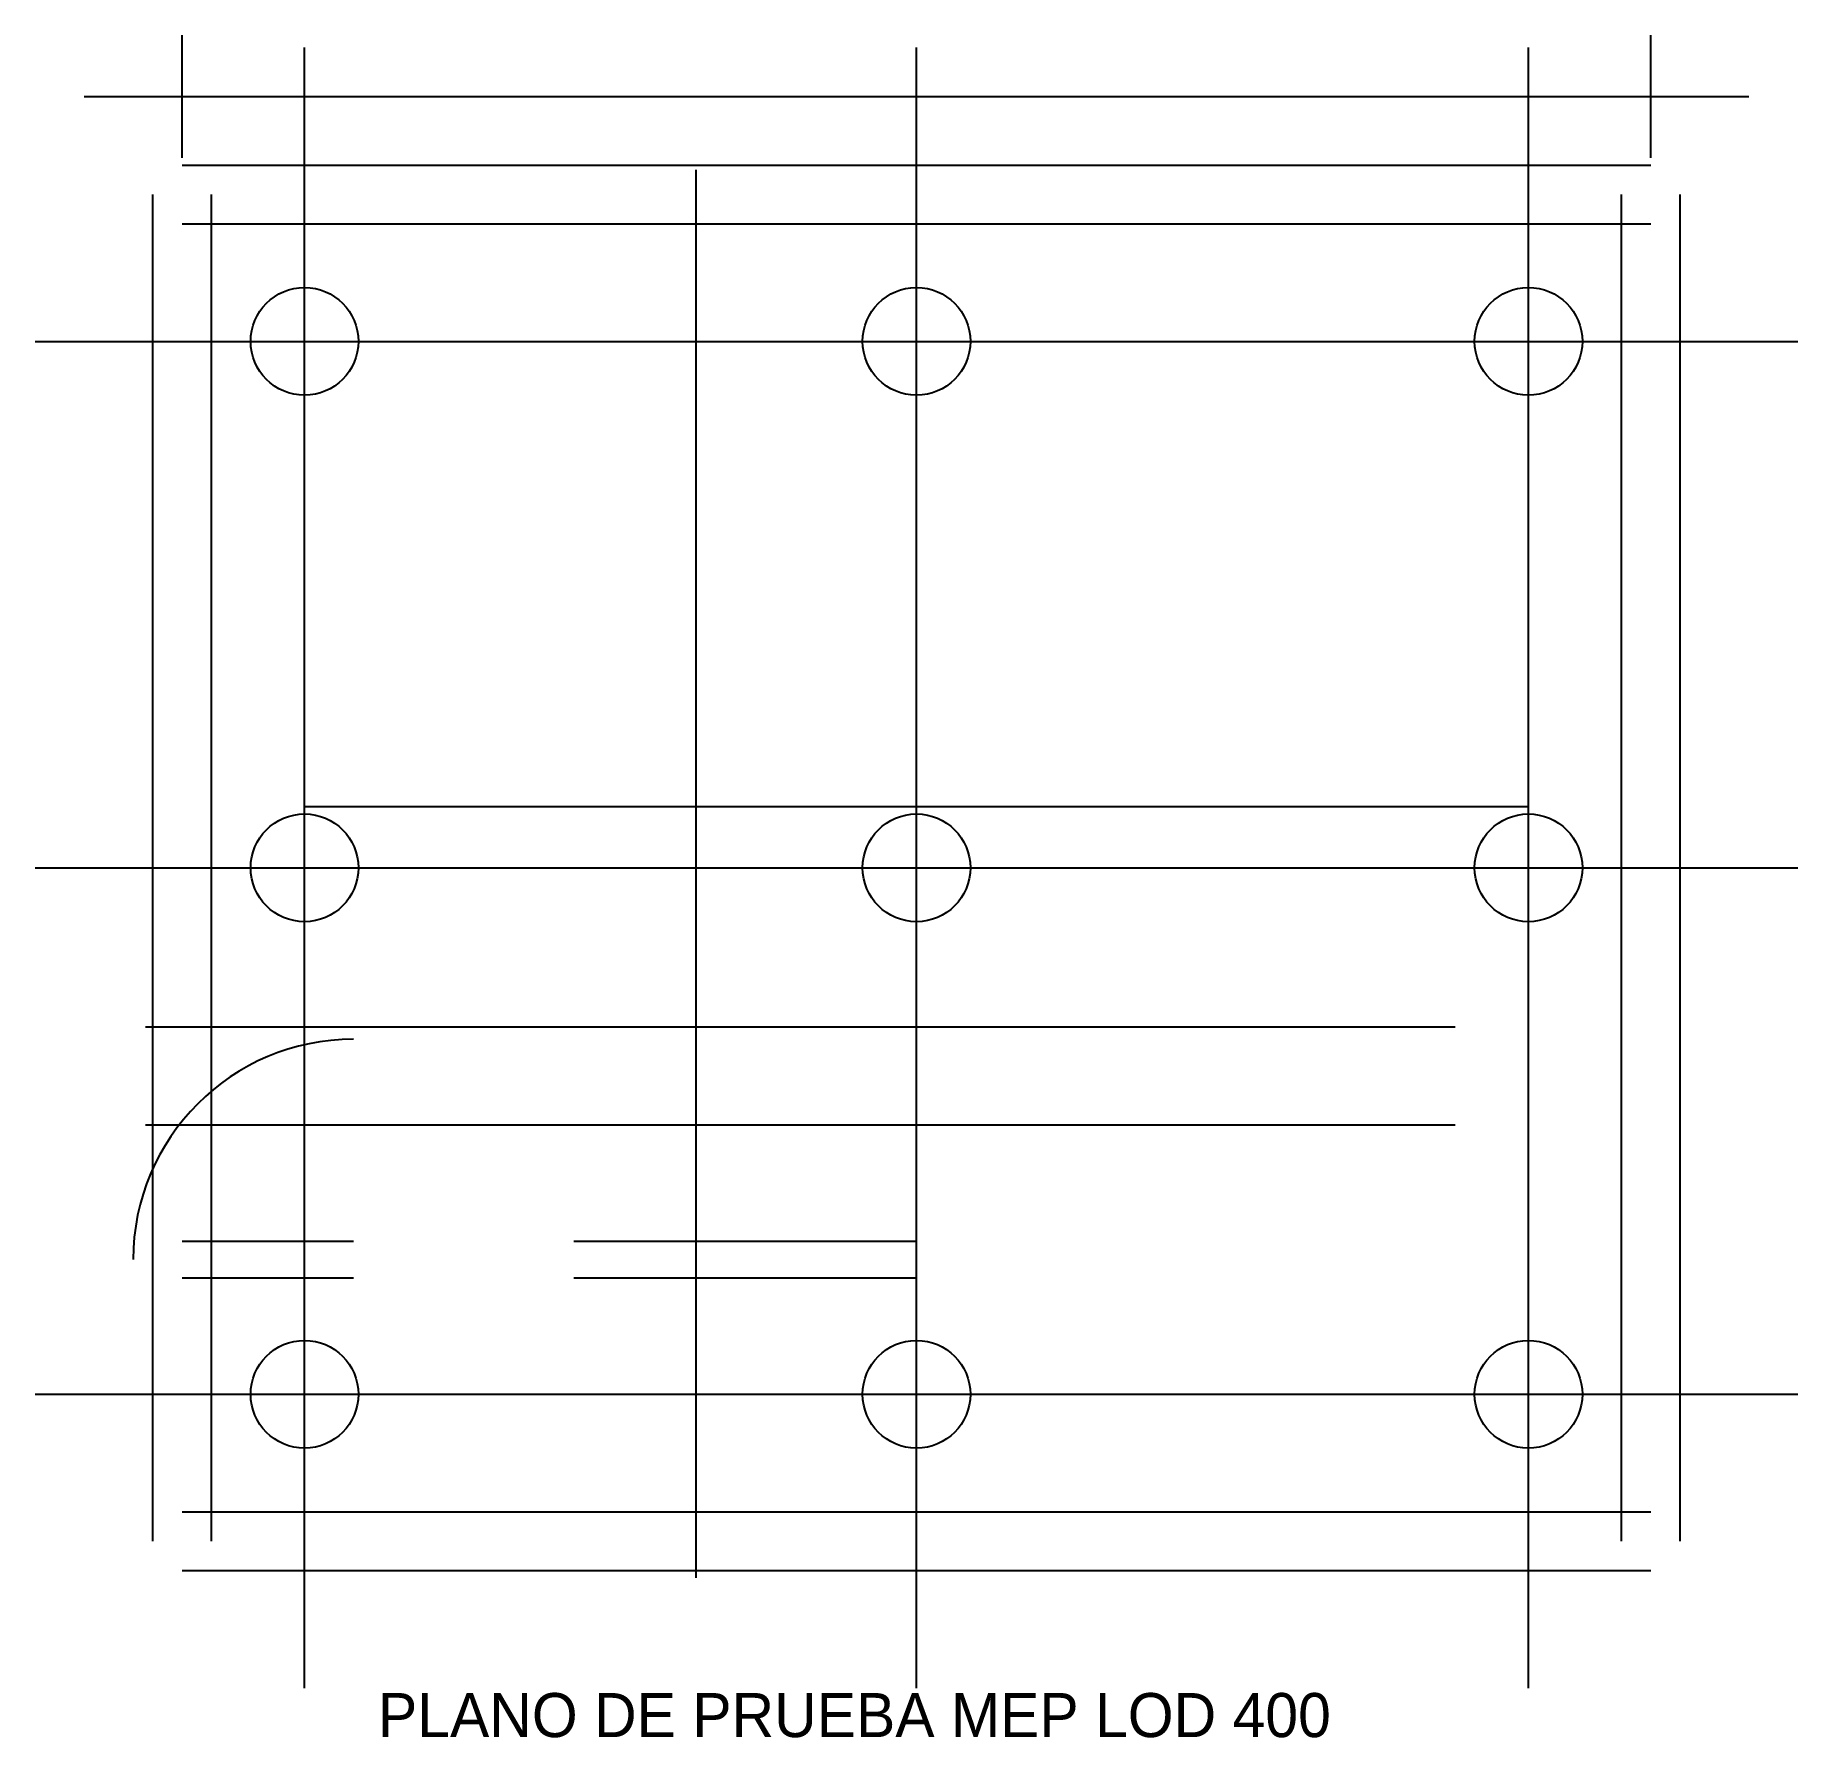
# Model space of a CAD drawing. Header units: millimetres. Extents: x -600 to 6600, y -803 to 6150.
import ezdxf

# ---------------------------------------------------------------- set-up
doc = ezdxf.new("R2010")
doc.units = ezdxf.units.MM
for name, color, linetype in [('ACI', 7, 'Continuous'), ('COLUMNAS', 7, 'Continuous'), ('COTAS', 7, 'Continuous'), ('EJES', 7, 'Continuous'), ('ELECTRICAS', 7, 'Continuous'), ('HVAC', 7, 'Continuous'), ('MUROS', 7, 'Continuous'), ('SANITARIAS', 7, 'Continuous'), ('TEXTOS', 7, 'Continuous')]:
    doc.layers.add(name, color=color, linetype=linetype)

msp = doc.modelspace()

# ---------------------------------------------------------------- linework, layer by layer
at = {"layer": 'ACI'}
msp.add_line((3000, -150), (3000, 5600), dxfattribs=at)
at = {"layer": 'COLUMNAS'}
for centre in [(500, 4900), (3000, 4900), (5500, 4900), (500, 2750), (3000, 2750), (5500, 2750), (500, 600), (3000, 600), (5500, 600)]:
    msp.add_circle(centre, 220, dxfattribs=at)
at = {"layer": 'COTAS'}
for p, q in [((0, 5650), (0, 6150)), ((6000, 5650), (6000, 6150)), ((-400, 5900), (6400, 5900))]:
    msp.add_line(p, q, dxfattribs=at)
at = {"layer": 'EJES'}
for p, q in [((500, -600), (500, 6100)), ((3000, -600), (3000, 6100)), ((5500, -600), (5500, 6100)), ((-600, 4900), (6600, 4900)), ((-600, 2750), (6600, 2750)), ((-600, 600), (6600, 600))]:
    msp.add_line(p, q, dxfattribs=at)
at = {"layer": 'ELECTRICAS'}
msp.add_line((2100, -150), (2100, 5600), dxfattribs=at)
at = {"layer": 'HVAC'}
for p, q in [((-150, 2100), (5200, 2100)), ((-150, 1700), (5200, 1700))]:
    msp.add_line(p, q, dxfattribs=at)
at = {"layer": 'MUROS'}
for p, q in [((0, 5620), (6000, 5620)), ((-120, 0), (-120, 5500)), ((120, 0), (120, 5500)), ((5880, 0), (5880, 5500)), ((6120, 0), (6120, 5500)), ((0, 5380), (6000, 5380)), ((0, 1225), (700, 1225)), ((1600, 1225), (3000, 1225)), ((0, 1075), (700, 1075)), ((1600, 1075), (3000, 1075)), ((0, 120), (6000, 120)), ((0, -120), (6000, -120))]:
    msp.add_line(p, q, dxfattribs=at)
msp.add_arc((700, 1150), 900, 90, 180, dxfattribs=at)
at = {"layer": 'SANITARIAS'}
for p, q in [((500, -150), (500, 5600)), ((500, 3000), (5500, 3000))]:
    msp.add_line(p, q, dxfattribs=at)

# ---------------------------------------------------------------- texts
at = {"layer": 'TEXTOS'}
msp.add_text('PLANO DE PRUEBA MEP LOD 400', height=180, dxfattribs=at).set_placement((800, -800))

doc.saveas('drawing.dxf')
